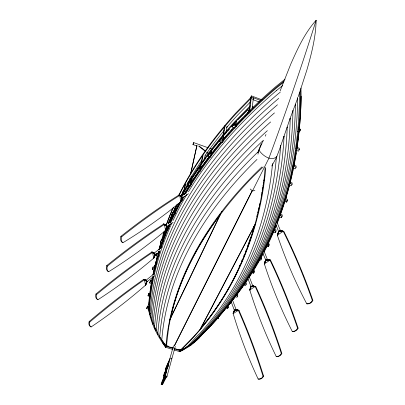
<?xml version="1.0" encoding="UTF-8"?>
<svg xmlns="http://www.w3.org/2000/svg" width="405" height="405" viewBox="0 0 405 405"><rect width="100%" height="100%" fill="white"/><g stroke="black" fill="none" stroke-linecap="round" stroke-linejoin="round"><path stroke-width="0.61" d="M297.599 131.483L299.346 132.126L300.252 130.385L300.267 129.195L299.108 128.76M299.406 128.876L299.452 126.36M299.492 123.849L299.548 120.705M296.136 150.331L298.48 151.192L299.366 149.516L299.386 148.296L296.46 147.223M297.093 147.45L297.133 145.608M297.265 147.471L297.341 143.79M292.248 167.766L295.22 168.839L296.085 167.224L296.111 165.984L293.736 165.124M296.951 146.291L296.926 147.445L297.336 143.081M294.076 165.301L294.141 162.805M293.833 164.552L293.868 163.301M288.309 184.736L291.251 185.789L292.096 184.224L292.132 182.964L289.777 182.123M252.882 285.879L251.08 286.431L249.763 289.96A782.364 594.044 -5.1 0 0 276.205 356.466L276.772 356.41A6.475 5.321 84 0 0 281.602 353.869L281.834 353.332A462.029 271.669 86.8 0 0 255.752 286.522L252.315 285.854L255.752 286.522L252.598 286.158M290.289 182.296L290.339 180.665M284.34 201.305L286.7 202.141L287.525 200.632L287.57 199.356L285.211 198.521M286.7 202.141L286.73 201.29M280.083 91.039L290.876 63.863C297.69 48.519 304.818 32.876 316.133 20.25C315.804 37.28 311.501 53.911 306.818 70.186L298.242 96.628M285.869 198.733L285.935 197.083M278.397 216.589L281.353 217.627L282.158 216.164L282.214 214.878L279.85 214.048M281.353 217.627L281.394 216.766M280.478 214.392L280.559 212.721M272.854 231.761L275.218 232.576L275.997 231.164L276.068 229.863L274.271 229.24M275.218 232.576L275.263 231.706M266.505 246.108L268.277 246.716L269.031 245.344L269.117 244.033L267.923 243.623M268.277 246.716L268.338 245.84M259.053 259.57L260.85 260.177L261.579 258.851L261.681 257.529M251.252 272.438L253.641 273.238L253.758 271.907M253.641 273.238L254.355 271.952L254.467 270.621L253.272 270.221M264.91 263.903L264.338 263.847L265.65 260.39L266.986 259.58L270.555 260.223A472.108 281.353 87.1 0 1 298.1 328.106L297.862 328.663A6.637 5.584 85.6 0 1 292.81 331.381L292.243 331.406A856.048 620.03 -7.2 0 1 264.338 263.847C264.343 263.027 265.827 258.436 267.381 259.828M265.199 167.214L264.055 179.445A690.429 427.037 38.5 0 1 193.919 336.388L179.992 350.619L180.185 349.55M265.736 168.429C259.782 236.505 230.612 303.229 180.524 350.376L174.282 348.421M297.452 141.836L297.629 139.963M243.734 284.948L245.531 285.545L246.22 284.295L246.351 282.958L245.152 282.558M150.042 313.774C155.874 225.484 212.64 149.693 277.881 94.081L280.24 92.198M151.976 320.35C157.95 233.791 213.425 159.342 277.455 104.768M272.54 163.544C268.586 205.791 256.107 247.303 235.427 284.396C225.266 301.963 213.359 318.462 199.771 333.548C193.048 339.025 188.679 347.875 179.992 350.619M153.196 323.625C159.15 239.401 212.377 166.485 274.463 112.909M297.422 99.007L297.503 98.709L290.193 118.169L279.409 149.718L276.337 157.707C270.429 228.192 240.464 297.452 188.497 346.169L185.784 347.784M154.523 327.498C160.228 245.82 210.894 174.611 270.636 121.956M280.665 145.238C275.81 219.419 245.982 293.21 191.094 344.422L188.497 346.169M156.148 330.126C161.914 251.257 210.256 182.341 267.341 130.688M234.596 296.495L236.996 297.285L237.664 296.065L237.806 294.724L236.611 294.329M157.808 333.943C163.296 257.788 209.081 190.973 263.483 140.206L262.486 142.246M297.103 144.899L297.31 143.061M297.452 141.841L297.665 140.003M297.872 138.171L298.014 136.946M298.298 134.5L298.434 133.275M299.067 127.772L299.209 126.547M297.078 146.094L298.131 136.905M298.272 135.68L298.556 133.235M299.118 128.334L299.33 126.497M263.204 166.895L253.874 175.816A506.847 302.251 -11.4 0 0 168.566 328.354L166.369 346.356L161.762 340.246C167.189 270.039 207.583 207.456 256.998 159.433M252.158 108.17L253.409 97.772M225.919 307.79L227.706 308.367L228.349 307.182L228.511 305.836M165.939 345.809C171.705 276.114 212.397 214.316 261.802 167.017M227.706 308.367L227.868 307.02M252.928 99.367L253.059 98.268M280.093 230.754L283.804 231.366A482.841 291.19 87.4 0 1 312.857 300.318L312.609 300.895A6.809 5.852 88.2 0 1 307.324 303.821L306.762 303.816A943.129 649.099 -9.2 0 1 277.339 235.204C277.253 234.51 278.984 229.422 280.478 231.058M166.688 344.761L166.84 343.521M250.715 98.314L251.454 95.904L262.081 99.878M249.693 110.449L251.368 96.997L235.867 112.96A485.413 311.005 -12.9 0 0 178.853 195.154M249.019 113.511L247.84 113.076L248.812 110.125L250.741 110.838M249.075 110.58L250.563 98.774M247.84 113.076L248.812 110.125M217.05 318.127L218.254 318.512L218.371 317.611M208.869 327.027L208.676 328.379L209.274 327.255M236.064 121.297L235.528 124.856L236.393 125.489M236.378 121.135L235.791 125.054L243.005 117.982M234.318 125.084L234.682 122.71M235.259 128.081L232.333 127.013L233.305 124.092L236.221 125.16M293.843 164.643L294.425 160.912M232.333 127.013L233.305 124.092M292.84 111.228L292.942 110.565C291.939 180.508 271.304 251.439 227.382 306.666M290.02 119.242L290.193 118.169C288.821 199.376 258.547 281.86 198.551 338.033M287.145 127.357L287.211 126.947C284.943 199.478 259.58 272.519 209.957 326.329M226.061 132.379L227.073 126.325M145.684 280.523L154.163 273.795M146.964 281.743L146.332 280.503L143.745 279.339A462.145 187.394 -53.5 0 0 89.191 321.514L89.014 322.071A6.566 4.111 -53.9 0 0 90.442 326.491L91.1 326.957A1088.012 771.302 48.6 0 0 145.557 285.171L146.964 281.743L145.557 285.171L144.413 279.744L143.745 279.339L146.448 280.614L144.413 279.744A462.505 187.247 -53.5 0 0 89.854 321.985L89.677 322.537A6.571 4.106 -53.9 0 0 91.1 326.957M222.877 135.746L224.345 127.261M222.694 139.457L223.317 135.842L222.061 137.275L221.748 139.082M223.519 134.673L225.084 125.596L224.593 126.704M155.409 264.217L155.641 262.86L154.568 267.214M153.839 253.363L162 247.05M222.654 142.621L219.677 141.542L219.89 140.348L220.639 138.657L223.611 139.735M219.677 141.542L220.639 138.657M152.867 252.776L151.875 252.016L154.639 253.414L151.875 252.016A471.724 194.223 -53.7 0 0 95.985 293.99L95.798 294.567A6.723 4.313 -55.1 0 0 97.235 299.275L97.924 299.735A1286.396 826.823 50.6 0 0 153.708 258.162C154.361 257.013 156.416 253.586 153.93 253.13M180.524 350.376L180.59 350.031M154.811 267.346L157.444 256.314M157.17 257.909L157.393 256.694M155.505 264.136L157.378 256.416M158.071 253.565L158.385 251.859M157.94 253.753L158.471 251.465M210.965 153.9L211.658 150.24L210.565 151.698L210.094 154.143M167.073 226.77C167.113 224.77 164.491 225.377 163.721 223.99A481.307 200.419 -54 0 0 106.662 265.68L106.469 266.277A6.89 4.511 -56.9 0 0 107.902 271.294L108.621 271.745A1550.163 893.152 52.6 0 0 165.554 230.475L167.073 226.77L165.554 230.475L164.455 224.38L163.721 223.99L164.916 225.023M211.04 157.13L208.089 156.077L209.041 153.222L211.405 154.067M208.089 156.077L209.041 153.222M204.277 159.656L205.219 154.988M200.126 168.384L200.89 164.678L199.938 166.151L199.422 168.627M201.361 163.62L203.037 155.459M201.25 164.45L200.414 168.531L209.456 156.457M200.91 164.035L202.596 155.864M257.98 154.178L258.188 153.166M182.118 198.197L181.835 196.714L178.98 195.038A491.017 206.039 -54.5 0 0 120.923 236.333L120.72 236.955A7.067 4.688 -59.1 0 0 122.123 242.301L122.882 242.742A1922.712 976.288 54.6 0 0 180.792 201.877C181.744 201.093 183.632 196.283 180.969 196.592M200.364 171.639L197.397 170.591L198.344 167.776L200.718 168.612M197.397 170.591L198.344 167.776M170.783 317.905L172.479 309.931A506.437 302.186 -11.4 0 1 214.392 222.416M295.235 105.027L295.442 104.105C294.617 168.612 278.169 233.943 241.598 287.677M290.223 181.05L290.734 178.666M190.659 182.949L191.479 179.197L192.4 179.643M283.814 137.285L284.037 136.272C280.493 212.919 250.204 289.666 193.56 342.559L192.572 343.303M190.082 182.771L190.552 180.625L191.479 179.197M148.645 309.947L149.207 308.326L148.645 309.947C151.08 323.575 157.499 336.226 165.701 347.272L172.55 349.419M188.401 184.128L189.221 180.443M190.715 173.684L196.977 145.415M190.998 186.057L188.016 185.014L188.958 182.23L191.342 183.06M187.221 186.001L187.753 183.612L187.328 184.594M188.016 185.014L188.958 182.23M188.396 183.845L188.943 181.389M190.441 174.626L196.84 145.739M183.045 195.134L183.455 193.342L188.598 184.7M183.829 191.904L185.591 184.143M182.569 195.767L183.06 193.6L182.275 195.033M183.192 193.387L185.227 184.427M174.403 211.471L175.552 207.836L174.651 211.668M175.011 214.822L172.621 214.007L173.542 211.288L175.335 211.901M170.976 218.265L172.282 212.777M171.426 217.48L172.586 212.605M172.621 214.007L173.542 211.288M168.693 223.611L169.093 221.95L168.475 223.347M169.194 222.887L173.163 213.951M149.081 309.334L146.681 308.564L147.521 306.064L148.721 306.448M168.905 229.063L166.526 228.258L166.733 227.402M166.526 228.258L167.331 226M162.597 240.124L163.873 235.983L164.8 236.302M162.926 239.887L163.873 235.983M146.681 308.564L147.521 306.064M154.599 267.487L155.272 264.764M162.992 242.873L160.613 242.079L161.514 239.426L163.296 240.023M158.178 253.9L158.735 251.652M161.003 242.21L158.947 249.743M158.325 253.662L158.74 251.976M150.407 296.632L148.007 295.863L148.863 293.331L150.063 293.721M156.107 262.977L155.034 267.335L156.052 263.847M148.007 295.863L148.863 293.331M151.991 280.604L152.872 277.02M159.626 249.419L161.342 242.418M152.057 280.731L152.938 277.147M159.018 252.123L158.623 253.743L159.028 252.563M152.062 283.758L149.678 282.979L150.544 280.422L152.331 281.004M149.678 282.979L150.544 280.422M160.613 242.079L161.514 239.426M254.588 225.307L254.289 226.511A689.659 426.799 38.5 0 1 206.661 320.907L201.042 327.569M154.659 270.236L152.285 269.457L153.166 266.87L154.943 267.457M152.285 269.457L153.166 266.87M158.416 256.654L156.036 255.864L156.927 253.241L158.709 253.834M156.036 255.864L156.927 253.241M158.279 253.302L158.745 251.621M285.56 198.668L289.221 185.004M258.294 152.66L258.972 150.093L262.238 142.752M171.502 358.997L171.745 358.121M166.9 376.782A0.992 0.501 15 0 0 165.701 375.926A0.992 0.501 15 0 0 165.296 376.711A0.992 0.501 15 0 0 166.9 376.782L175.269 346.391M158.993 249.475L161.033 242.246M161.701 239.841L163.671 232.597M158.051 253.981L158.557 252.158M159.251 249.809L161.241 242.489M164.045 378.133L166.035 370.975M166.369 369.78L167.862 364.414M165.807 374.159L161.858 381.9L161.175 384.34L162.43 384.75L163.104 382.31M164.739 376.792L166.222 371.446M167.209 367.887L168.364 363.731M165.027 376.164L173.461 345.794M165.291 375.956L166.632 371.117M167.974 366.277L169.148 362.04M167.766 367.563L168.267 365.755M164.359 376.179L163.529 375.911L164.197 373.516L168.151 365.71M166.04 370.135L165.22 369.861L165.569 368.616A52.225 4.582 -71.9 0 1 169.766 359.159L170.262 358.177M162.506 381.383L164.369 374.711M164.875 372.894L166.06 368.646M163.509 378.913L165.164 372.975M165.66 371.193L166.981 366.444M154.695 253.464L152.574 252.411A472.098 194.066 -53.7 0 0 96.674 294.45L96.486 295.027A6.728 4.313 -55.2 0 0 97.924 299.735M166.597 225.58L164.455 224.38A481.702 200.252 -54 0 0 107.386 266.131L107.193 266.728A6.895 4.506 -56.9 0 0 108.621 271.745M181.896 196.769L179.749 195.412A491.432 205.867 -54.5 0 0 121.682 236.768L121.485 237.391A7.077 4.688 -59.1 0 0 122.882 242.742M280.346 213.724L283.652 203.669M161.099 245.283L161.909 242.924M160.451 248.417L162.273 243.091M154.857 253.662L152.574 252.411L153.708 258.162L155.166 254.603M144.727 280.012L143.745 279.339L146.985 281.617L145.557 285.171L146.752 281.85M167.103 226.623L164.455 224.38L167.103 226.623L165.554 230.475L166.835 226.916L166.536 225.524L163.721 223.99L165.691 225.519M181.926 198.723L180.792 201.877L179.749 195.412L182.068 196.972M233.741 313.607L233.169 313.607L234.394 310.367L235.624 309.653L238.935 310.341A452.552 262.055 86.7 0 1 263.584 376.093L263.361 376.615A6.328 5.073 83.1 0 1 258.734 378.994L258.167 379.075A718.926 570.66 -2.7 0 1 233.169 313.607C232.703 312.857 235.072 308.408 235.933 309.906M251.014 286.522L249.763 289.96L250.336 289.98M265.639 260.288L264.338 263.847L269.988 260.167L270.555 260.223L267.558 259.635M278.691 231.503L277.339 235.204L277.911 235.295M258.162 151.703L261.286 143.719M236.196 309.653L238.935 310.341L238.363 310.341L233.169 313.607L234.429 310.21M251.08 286.431L249.763 289.96L255.185 286.497A462.505 271.73 86.8 0 1 281.272 353.383L281.045 353.919A6.485 5.326 84 0 1 276.205 356.466M155.191 254.461L152.574 252.411L155.191 254.461L153.708 258.162L154.988 254.73M165.554 230.475L166.88 226.921L173.067 222.406M145.557 285.171L146.797 281.855L154.3 276.068M188.446 193.722L182.169 198.197L180.792 201.877L182.407 197.858L182.326 197.432L179.749 195.412L182.407 197.858M265.705 260.187L264.338 263.847L265.832 260.071L269.988 260.167A472.61 281.419 87.1 0 1 297.543 328.126L297.3 328.683A6.642 5.589 85.6 0 1 292.243 331.406M278.767 231.392L277.339 235.204L283.232 231.27A483.367 291.266 87.5 0 1 312.296 300.308L312.047 300.885A6.819 5.857 88.3 0 1 306.762 303.816M275.527 224.051L278.68 231.599L277.339 235.204L278.898 231.265L283.232 231.27L280.027 230.759M276.888 156.573C271.36 161.97 262.227 155.505 258.957 150.068M274.195 229.27L275.8 225.145M233.169 313.607L234.541 310.114L238.363 310.341A453.008 262.106 86.7 0 1 263.017 376.169L262.794 376.685A6.333 5.078 83.2 0 1 258.167 379.075M252.249 285.864L255.185 286.497L251.196 286.33L249.763 289.96L251.029 286.613L247.835 278.397M166.987 228.825L164.263 235.695L163.22 239.993L165.954 233.103M166.87 230.809L167.554 229.088M153.708 258.162L155.1 254.694M265.27 136.176L265.974 134.511M148.848 311.116L149.263 310.154L149.06 308.985M149.561 314.356L149.982 313.389L149.263 310.154M150.442 317.626L150.862 316.659L149.982 313.389M151.49 320.922L151.915 319.95L150.862 316.659M152.705 324.238L153.131 323.266L151.915 319.95M271.74 166.04L276.337 157.707M154.087 327.564L154.513 326.592L153.131 323.266M154.781 329.057L155.211 328.085M155.631 330.895L156.067 329.923L154.513 326.592M157.343 334.226L157.778 333.254L156.067 329.923M159.221 337.552L159.656 336.58L157.778 333.254M161.256 340.863L161.696 339.886L159.656 336.58M250.649 97.661L251.454 95.904M250.766 98.334L251.368 97.013M162.896 341.683L162.451 342.655L165.701 347.277L166.151 346.295L161.696 339.886M163.448 344.149L163.893 343.177M165.701 347.272L166.151 346.295L173.006 348.442M184.503 348.457L184.042 349.419L179.678 351.646L180.139 350.674L188.988 345.804L196.673 339.927C192.334 345.227 185.753 348.538 179.678 351.641L173.988 349.869M168.991 224.821L168.465 225.929L169.123 226.167M170.049 222.613L174.008 214.316M179.678 351.641L180.139 350.674L174.444 348.892M169.963 319.125L220.497 213.845M169.781 319.99L220.852 213.643L220.021 214.675A506.437 302.186 -11.4 0 0 215.121 221.383M221.52 212.25L221.965 211.324M182.68 350.173L183.141 349.206M185.672 348.523L186.138 347.561M188.527 346.761L188.988 345.804M191.236 344.898L191.702 343.941M193.798 342.934L194.263 341.982M195.129 341.8L195.595 340.848M196.207 340.873L198.47 338.727L203.705 332.292M198.47 338.727L201.037 335.553M200.576 336.494L202.986 333.244M260.688 257.195L262.658 253.257M174.277 345.804L252.168 190.568M174.474 345.865L252.396 190.649M250.184 188.998L252.507 190.902L268.864 158.335A348.568 40.227 -70.1 0 0 316.133 20.25M163.529 375.911L167.483 368.12M161.175 384.34L165.407 376.063L166.683 376.483L162.43 384.75M165.868 376.215L161.661 384.421L162.01 384.532L166.222 376.331M299.816 130.061L300.267 129.195M199.969 329.614L255.064 224.395M201.513 326.875L202.095 325.757M253.236 228.116L254.112 226.446M200.581 328.89L255.545 223.98M218.432 317.166L219.054 316.011L218.254 318.512M268.616 244.944L269.117 244.033M178.321 203.315L175.952 207.562L174.965 211.78L179.724 203.269M184.123 194.81L189.945 185.06M257.732 152.746L258.663 151.303C207.34 200.359 165.129 264.688 159.707 337.117L160.39 338.16M197.427 170.626L191.859 178.964L190.963 183.095L199.012 171.072M201.999 163.448L206.12 157.93M206.864 156.927L207.613 155.925M209.486 153.419L210.61 151.915M202.525 334.186L204.317 331.801M219.54 140.849L212.007 150.032L211.243 154.062L215.237 149.212M216.032 148.24L220.826 142.418M226.36 307.527L227.159 306.59M228.759 304.722L231.154 301.917M226.603 132.425L223.651 135.66L222.968 139.639L226.79 135.457M227.443 131.498L229.554 129.185M231.66 126.876L232.505 125.95M228.066 134.065L229.341 132.673M231.037 130.815L231.888 129.889M251.232 98.091L235.695 114.078A486.562 311.273 -12.8 0 0 179.415 194.653M250.341 102.019L237.416 115.273A484.172 309.658 -12.8 0 0 226.506 127.681M250.27 105.806L234.49 121.93A494.657 313.111 -12.6 0 0 180.807 196.592M250.128 106.945L234.308 123.085A495.852 313.374 -12.6 0 0 189.175 182.635M216.665 318.674L217.981 317.338M202.135 333.978L204.768 331.305M206.965 329.083L209.598 326.41M212.23 323.742L216.184 319.732M193.56 342.559L195.904 340.575C229.534 308.823 257.094 270.373 274.003 227.185C289.56 187.176 296.738 144.312 297.559 101.488L297.473 97.159M237.72 119.814L248.012 109.694M244.357 116.655L247.065 114.007M195.904 340.575L198.931 337.78M278.691 98.395C213.425 153.804 156.608 229.473 150.868 317.677L150.427 316.032M285.059 79.162L275.795 86.635A510.163 318.938 -12.7 0 0 249.591 110.732M284.021 81.071L275.714 87.764A511.414 319.201 -12.6 0 0 184.594 194.41M283.541 82.321L276.215 88.219A510.67 318.705 -12.6 0 0 185.824 193.544M276.762 90.295L282.634 85.582M280.665 230.845L283.804 231.366L281.374 231.331M207.962 147.709L193.666 142.595L192.972 144.56L197.134 146.053M192.972 144.56L193.691 142.585M254.897 190.588L252.507 190.902M263.017 376.169L263.584 376.093M281.272 353.383L281.834 353.332M234.713 310.392L234.373 310.357L231.29 302.064M251.348 286.659L251.014 286.598L251.485 286.634M297.543 328.126L298.1 328.106M265.964 260.455L262.561 252.745M234.394 310.367L234.849 310.367M278.898 231.265L283.232 231.27L279.789 230.82M265.832 260.071L269.988 260.167L266.986 259.58M312.296 300.308L312.857 300.318M251.196 286.33L255.185 286.497L252.026 285.925M268.237 260.116L270.555 260.223L268.439 259.959M281.495 231.245L283.804 231.366L281.586 231.159M234.541 310.114L238.363 310.341L235.624 309.653M253.54 286.355L255.752 286.522L252.72 286.051M268.353 260.035L270.555 260.223M279.546 230.906L283.232 231.27M265.685 260.43L266.1 260.435M237.355 310.179L238.935 310.341L236.044 309.81M253.651 286.279L255.752 286.522M266.45 259.732L269.988 260.167L266.92 259.59M251.794 286.011L255.185 286.497M237.735 310.169L238.935 310.341M266.692 259.651L269.988 260.167M235.113 309.81L238.363 310.341L235.563 309.663M235.34 309.729L238.363 310.341M166.577 345.647L168.283 346.179M171.7 347.247L173.406 347.784M178.316 349.323L180.023 349.854M166.506 345.986L173.34 348.123M147.202 307.395L149.005 307.972M148.539 294.658L150.341 295.24M150.215 281.738L152.604 282.518M227.154 306.798L228.349 307.182M165.159 377.602L165.513 377.718M164.45 378.979L164.805 379.095M163.747 380.351L164.101 380.467M163.048 381.718L163.397 381.829M162.354 383.069L162.704 383.186M152.842 268.176L155.216 268.96M235.862 295.473L237.664 296.065M156.603 254.542L158.988 255.332M244.423 283.697L246.22 284.295M161.195 240.712L163.579 241.512M251.956 271.147L254.355 271.952M168.029 225.777L169.219 226.177M167.123 226.856L168.915 227.458M259.782 258.243L261.579 258.851M173.244 212.554L175.633 213.374M266.662 244.534L269.031 245.344M182.103 198.678L183.298 199.093M273.036 230.141L275.997 231.164M181.46 200.171L182.65 200.586M168.161 225.818L169.103 226.147M188.679 183.47L191.631 184.503M279.192 215.126L282.158 216.164M198.091 169.001L201.062 170.049M284.573 199.584L287.525 200.632M208.808 154.432L211.764 155.495M289.15 183.171L292.096 184.224M209.744 148.352L212.124 149.207M220.426 139.852L223.95 141.127M292.567 165.949L296.085 167.224M233.118 125.266L236.631 126.552M295.842 148.225L299.366 149.516M248.665 111.284L250.432 111.937M298.5 129.742L300.252 130.385M252.877 99.635L259.377 102.065M252.325 106.809L253.484 107.239M251.318 96.992L260.79 100.531M146.504 280.665L144.413 279.744L146.985 281.617M180.473 196.202L178.98 195.038L181.835 196.714M146.661 280.852L144.413 279.744L146.797 281.055M166.536 225.524L165.832 225.251M143.745 279.339L145.704 280.392M153.348 253.024L151.875 252.016L153.419 252.852M120.923 236.333L121.682 236.768M152.574 252.411L154.999 253.869M166.764 225.777L164.455 224.38L166.906 225.995M151.875 252.016L153.363 252.923M163.721 223.99L165.792 225.266M106.662 265.68L107.386 266.131M95.985 293.99L96.674 294.45M178.98 195.038L180.534 196.116M89.191 321.514L89.854 321.985M179.749 195.412L182.215 197.2M198.997 145.922L205.522 151.004M206.975 152.138L209.01 153.723M198.779 146.19L205.294 151.278M206.747 152.412L208.783 154.001M161.079 339.203L161.762 340.246M276.671 221.565L280.564 230.85M263.665 250.26L267.457 259.645M248.918 275.937L252.786 285.889M232.343 299.604L236.095 309.668M152.32 322.051L152.933 323.691M149.627 312.746L149.865 313.84M300.302 90.568L300.419 97.362A686.521 441.288 40.2 0 1 276.833 222.548M299.351 92.679L299.462 98.861A688.034 441.389 40.2 0 1 248.533 277.552M300.981 88.093L301.133 97.367A687.639 442.012 40.3 0 1 277.212 223.266M165.22 369.861A80.894 7.199 -72.1 0 1 169.867 359.392M149.273 311.106A511.333 318.401 -12.6 0 1 171.983 222.796M173.031 220.548A511.333 318.401 -12.6 0 1 186.872 194.405M188.467 191.732A511.333 318.401 -12.6 0 1 276.757 90.295M148.964 309.248A510.67 318.705 -12.6 0 1 153.277 276.195M153.662 274.347A510.67 318.705 -12.6 0 1 160 250.72M160.947 247.825A510.67 318.705 -12.6 0 1 170.353 223.661M171.107 221.975A510.67 318.705 -12.6 0 1 184.214 196.329M163.367 233.827A486.562 311.273 -12.8 0 1 164.324 230.911M166.359 225.043A486.562 311.273 -12.8 0 1 173.553 207.102M166.237 224.993A485.413 311.005 -12.9 0 1 172.859 208.14M182.371 192.527A483.028 309.395 -12.8 0 1 182.933 191.423M187.044 183.713A483.028 309.395 -12.8 0 1 187.657 182.604M189.53 179.288A483.028 309.395 -12.8 0 1 190.168 178.18M190.811 177.076A483.028 309.395 -12.8 0 1 191.459 175.967M174.418 209.993A484.172 309.658 -12.8 0 1 176.155 206.069M180.696 196.501A484.172 309.658 -12.8 0 1 184.386 189.317M186.781 184.903A484.172 309.658 -12.8 0 1 201.538 160.729M205.148 155.444A484.172 309.658 -12.8 0 1 224.107 130.552M148.407 309.162A511.414 319.201 -12.6 0 1 152.579 276.691M152.958 274.843A511.414 319.201 -12.6 0 1 159.236 251.14M160.177 248.24A511.414 319.201 -12.6 0 1 169.032 225.145M170.272 222.335A511.414 319.201 -12.6 0 1 183.004 197.194M148.913 304.798A510.163 318.938 -12.7 0 1 149.141 301.745M149.243 300.52A510.163 318.938 -12.7 0 1 149.47 298.065M150.093 292.501A510.163 318.938 -12.7 0 1 150.417 290.015M150.503 289.393A510.163 318.938 -12.7 0 1 151.429 283.333M151.961 280.285A510.163 318.938 -12.7 0 1 152.533 277.223M153.024 274.762A510.163 318.938 -12.7 0 1 153.956 270.439M154.654 267.432A510.163 318.938 -12.7 0 1 157.53 256.512M158.249 254.067A510.163 318.938 -12.7 0 1 158.998 251.616M159.924 248.685A510.163 318.938 -12.7 0 1 162.086 242.286M162.921 239.947A510.163 318.938 -12.7 0 1 167.432 228.344M168.136 226.668A510.163 318.938 -12.7 0 1 168.85 224.988M169.827 222.745A510.163 318.938 -12.7 0 1 173.715 214.296M174.256 213.162A510.163 318.938 -12.7 0 1 179.926 202.054M183.916 194.83A510.163 318.938 -12.7 0 1 189.702 185.07M190.689 183.475A510.163 318.938 -12.7 0 1 199.057 170.692M200.136 169.128A510.163 318.938 -12.7 0 1 209.127 156.715M211.025 154.229A510.163 318.938 -12.7 0 1 220.72 142.12M222.709 139.745A510.163 318.938 -12.7 0 1 233.113 127.894M235.189 125.631A510.163 318.938 -12.7 0 1 247.779 112.534M160.932 243.759A495.852 313.374 -12.6 0 1 161.504 242.003M162.091 240.236A495.852 313.374 -12.6 0 1 166.404 228.39M168.313 223.651A495.852 313.374 -12.6 0 1 173.026 212.893M173.553 211.754A495.852 313.374 -12.6 0 1 176.869 204.905M181.106 196.739A495.852 313.374 -12.6 0 1 188.239 184.189M162.01 240.14A494.657 313.111 -12.6 0 1 166.02 228.911M168.384 222.958A494.657 313.111 -12.6 0 1 176.59 204.803M263.923 179.855A687.796 426.212 38.5 0 1 263.751 181.111M263.574 182.356A687.796 426.212 38.5 0 1 263.392 183.602M263.209 184.842A687.796 426.212 38.5 0 1 263.017 186.082M262.825 187.318A687.796 426.212 38.5 0 1 262.627 188.548M262.425 189.773A687.796 426.212 38.5 0 1 262.217 190.998M262.01 192.213A687.796 426.212 38.5 0 1 261.792 193.433M261.574 194.643A687.796 426.212 38.5 0 1 261.352 195.853M259.802 203.674A687.796 426.212 38.5 0 1 259.266 206.155M258.992 207.39A687.796 426.212 38.5 0 1 257.712 212.898M257.413 214.108A687.796 426.212 38.5 0 1 256.805 216.523M254.031 226.663A687.796 426.212 38.5 0 1 253.489 228.511M250.816 236.991A687.796 426.212 38.5 0 1 247.293 247.004M245.941 250.563A687.796 426.212 38.5 0 1 245.248 252.325M244.316 254.664A687.796 426.212 38.5 0 1 243.84 255.823M242.398 259.281A687.796 426.212 38.5 0 1 241.658 260.992M239.907 264.951A687.796 426.212 38.5 0 1 239.137 266.632M247.855 278.594A688.034 441.389 40.2 0 1 232.814 299.417M275.901 224.891A686.521 441.288 40.2 0 1 263.852 251.211M262.982 252.877A686.521 441.288 40.2 0 1 249.06 276.6M247.693 278.67A686.521 441.288 40.2 0 1 244.524 283.328M243.071 285.404A686.521 441.288 40.2 0 1 240.124 289.499M238.251 292.02A686.521 441.288 40.2 0 1 235.978 295.007M232.9 298.92A686.521 441.288 40.2 0 1 232.126 299.887M227.083 306.762A687.639 442.012 40.3 0 1 226.279 307.694M224.659 309.542A687.639 442.012 40.3 0 1 223.844 310.458M222.208 312.28A687.639 442.012 40.3 0 1 221.388 313.186M276.499 225.048A687.639 442.012 40.3 0 1 264.131 251.951M263.255 253.621A687.639 442.012 40.3 0 1 249.252 277.324M248.224 278.878A687.639 442.012 40.3 0 1 232.232 300.596M231.058 302.034A687.639 442.012 40.3 0 1 228.683 304.884M301.148 96.223A685.366 441.207 40.3 0 1 299.573 125.661M299.457 126.932A685.366 441.207 40.3 0 1 299.275 128.831M298.748 133.852A685.366 441.207 40.3 0 1 296.895 148.012M296.126 152.918A685.366 441.207 40.3 0 1 295.594 156.047M295.377 157.297A685.366 441.207 40.3 0 1 294.47 162.243M294.233 163.473A685.366 441.207 40.3 0 1 293.99 164.698M292.992 169.563A685.366 441.207 40.3 0 1 292.334 172.576M292.066 173.77A685.366 441.207 40.3 0 1 290.319 181.121M289.54 184.199A685.366 441.207 40.3 0 1 288.735 187.247M288.406 188.462A685.366 441.207 40.3 0 1 285.459 198.617M284.528 201.594A685.366 441.207 40.3 0 1 277.724 220.836M276.089 224.937A685.366 441.207 40.3 0 1 268.191 242.722M266.232 246.706A685.366 441.207 40.3 0 1 265.088 248.959M262.764 253.409A685.366 441.207 40.3 0 1 261.281 256.152M258.861 260.486A685.366 441.207 40.3 0 1 257.939 262.091"/></g></svg>
